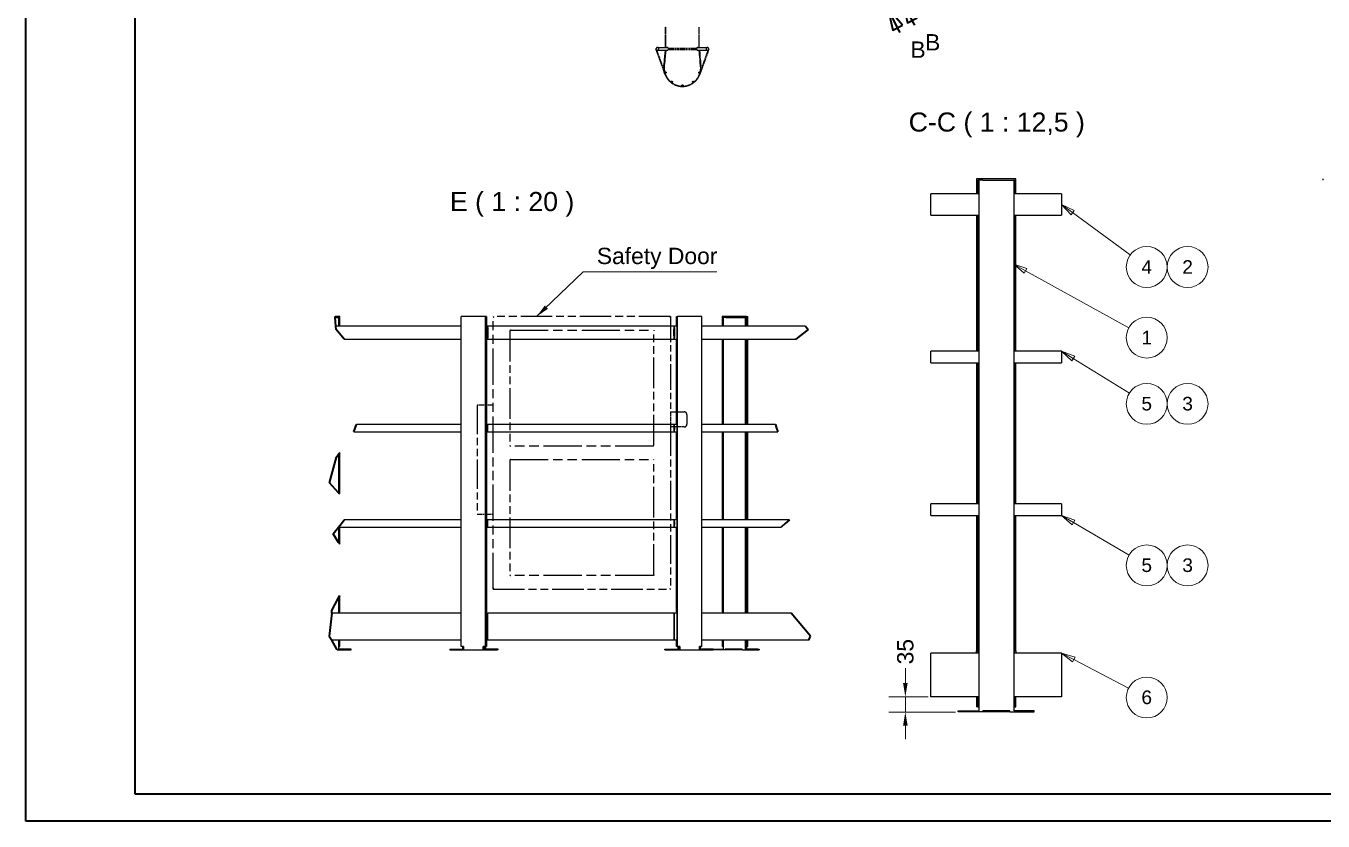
# Model space of a CAD drawing. Header units: millimetres. Extents: x 0 to 59400, y 0 to 42000.
# Drawn here: x 0 to 23800, y 0 to 14589 of the extents above; entities that cross this region are included whole.
import ezdxf

# ---------------------------------------------------------------- set-up
doc = ezdxf.new("R2010")
doc.units = ezdxf.units.MM
doc.header["$LTSCALE"] = 100
doc.linetypes.add('CHAIN', pattern=[0.3543, 0.2362, -0.0295, 0.0591, -0.0295])
doc.linetypes.add('DOUBLE_DASH_CHAIN', pattern=[1.2403, 0.6614, -0.0827, 0.1654, -0.0827, 0.1654, -0.0827])
doc.layers.get('0').update_dxf_attribs({"lineweight": 18})
for name, color, linetype, lineweight in [('Border', 7, 'Continuous', 35), ('Break Line', 7, 'Continuous', 35), ('Dimension', 7, 'Continuous', 18), ('Reference', 7, 'DOUBLE_DASH_CHAIN', 25), ('Section Line', 7, 'CHAIN', 35), ('Symbol', 7, 'Continuous', 18), ('Visible', 7, 'Continuous', 25)]:
    doc.layers.add(name, color=color, linetype=linetype, lineweight=lineweight)
doc.styles.add('Label Text', font='arial.ttf')
doc.styles.add('Note Text', font='arial.ttf')
doc.styles.add('Title', font='arial.ttf')
doc.dimstyles.new('Default - Method 2a$7', dxfattribs={"dimscale": 100, "dimtxt": 3, "dimasz": 2.5, "dimexe": 3, "dimexo": 0.5, "dimgap": 0.7, "dimtad": 0, "dimtoh": 1, "dimdec": 1, "dimrnd": 1e-08, "dimtxsty": 'Title', "dimcen": 0.09, "dimdle": 10, "dimclrd": 256, "dimclre": 256, "dimclrt": 7, "dimazin": 2, "dimtfac": 0.833333, "dimtdec": 1, "dimtmove": 0, "dimatfit": 3, "dimfxl": 1, "dimtolj": 1, "dimlwd": -1, "dimlwe": -1, "dimarcsym": 0})
doc.dimstyles.new('Default - Method 2b', dxfattribs={"dimscale": 100, "dimtxt": 3, "dimasz": 2.5, "dimexe": 3, "dimexo": 0.5, "dimgap": 0.7, "dimtad": 0, "dimtoh": 1, "dimdec": 1, "dimrnd": 1e-08, "dimtxsty": 'Title', "dimcen": 0.09, "dimdle": 10, "dimclrd": 256, "dimclre": 256, "dimclrt": 7, "dimadec": 0, "dimazin": 2, "dimtfac": 0.833333, "dimtdec": 1, "dimtmove": 0, "dimatfit": 3, "dimfxl": 1, "dimtolj": 1, "dimlwd": -1, "dimlwe": -1, "dimarcsym": 0})

# ---------------------------------------------------------------- blocks, each defined once
blk = doc.blocks.new('Borders Bigadan Border')
at = {"layer": 'Border'}
for p, q in [((0, 0), (0, 420)), ((20, 415), (20, 5)), ((20, 5), (589, 5)), ((594, 0), (0, 0))]:
    blk.add_line(p, q, dxfattribs=at)
blk = doc.blocks.new('2dTransSection0')
at = {"layer": 'Section Line', "linetype": 'CHAIN', "ltscale": 3.333522}
blk.add_line((158.15, 149.13), (160.82, 150.48), dxfattribs=at)
at = {"layer": 'Section Line', "linetype": 'Continuous', "lineweight": 70}
blk.add_line((158.15, 149.13), (160.82, 150.48), dxfattribs=at)
at = {"layer": 'Section Line', "linetype": 'Continuous'}
for p, q in [((162.63, 146.91), (160.82, 150.48)), ((163.52, 147.36), (160.82, 150.48)), ((160.82, 150.48), (161.73, 146.46)), ((159.95, 145.56), (158.15, 149.13)), ((160.84, 146.01), (158.15, 149.13)), ((158.15, 149.13), (159.06, 145.11)), ((159.06, 145.11), (160.84, 146.01)), ((160.4, 144.67), (159.95, 145.56)), ((161.73, 146.46), (163.52, 147.36)), ((163.08, 146.02), (162.63, 146.91))]:
    blk.add_line(p, q, dxfattribs=at)
at = {"layer": 'Section Line', "linetype": 'Continuous', "flags": 128}
for points in [[(163.52, 147.36), (160.82, 150.48), (161.73, 146.46), (163.52, 147.36)], [(160.84, 146.01), (158.15, 149.13), (159.06, 145.11), (160.84, 146.01)]]:
    blk.add_lwpolyline(points, dxfattribs=at)
at = {"layer": 'Section Line'}
for points in [[(163.52, 147.36), (160.82, 150.48), (161.73, 146.46), (163.52, 147.36)], [(160.84, 146.01), (158.15, 149.13), (159.06, 145.11), (160.84, 146.01)]]:
    blk.add_solid(points, dxfattribs=at)
at = {"layer": 'Section Line', "char_height": 3, "attachment_point": 7, "style": 'Title'}
for insert in [(162.3, 140.04), (164.98, 141.39)]:
    blk.add_mtext('B', dxfattribs=dict(at, insert=insert))
blk = doc.blocks.new('Balloon1')
at = {"layer": 'Symbol'}
for p, q in [((192.05, 111.65), (190.04, 113.13)), ((192.35, 112.05), (190.04, 113.13)), ((190.04, 113.13), (191.76, 111.25)), ((191.76, 111.25), (192.35, 112.05)), ((192.05, 111.65), (202.64, 103.88))]:
    blk.add_line(p, q, dxfattribs=at)
at = {"layer": 'Symbol', "flags": 128}
blk.add_lwpolyline([(192.35, 112.05), (190.04, 113.13), (191.76, 111.25), (192.35, 112.05)], dxfattribs=at)
at = {"layer": 'Symbol'}
for centre in [(205.65, 101.66), (213.15, 101.66)]:
    blk.add_circle(centre, 3.75, dxfattribs=at)
blk.add_solid([(192.35, 112.05), (190.04, 113.13), (191.76, 111.25), (192.35, 112.05)], dxfattribs=at)
at = {"layer": 'Symbol', "char_height": 2.5, "attachment_point": 5, "style": 'Note Text'}
for s, insert in [('4', (205.65, 101.66)), ('2', (213.15, 101.66))]:
    blk.add_mtext(s, dxfattribs=dict(at, insert=insert))
blk = doc.blocks.new('Balloon2')
at = {"layer": 'Symbol'}
for p, q in [((192.17, 84.89), (190.04, 86.21)), ((192.43, 85.32), (190.04, 86.21)), ((190.04, 86.21), (191.9, 84.47)), ((191.9, 84.47), (192.43, 85.32)), ((192.17, 84.89), (202.47, 78.52))]:
    blk.add_line(p, q, dxfattribs=at)
at = {"layer": 'Symbol', "flags": 128}
blk.add_lwpolyline([(192.43, 85.32), (190.04, 86.21), (191.9, 84.47), (192.43, 85.32)], dxfattribs=at)
at = {"layer": 'Symbol'}
for centre in [(205.65, 76.55), (213.15, 76.55)]:
    blk.add_circle(centre, 3.75, dxfattribs=at)
blk.add_solid([(192.43, 85.32), (190.04, 86.21), (191.9, 84.47), (192.43, 85.32)], dxfattribs=at)
at = {"layer": 'Symbol', "char_height": 2.5, "attachment_point": 5, "style": 'Note Text'}
for s, insert in [('5', (205.65, 76.57)), ('3', (213.15, 76.57))]:
    blk.add_mtext(s, dxfattribs=dict(at, insert=insert))
blk = doc.blocks.new('Balloon3')
at = {"layer": 'Symbol'}
for p, q in [((192.2, 54.79), (190.04, 56.06)), ((192.45, 55.22), (190.04, 56.06)), ((190.04, 56.06), (191.94, 54.36)), ((191.94, 54.36), (192.45, 55.22)), ((192.2, 54.79), (202.42, 48.8))]:
    blk.add_line(p, q, dxfattribs=at)
at = {"layer": 'Symbol', "flags": 128}
blk.add_lwpolyline([(192.45, 55.22), (190.04, 56.06), (191.94, 54.36), (192.45, 55.22)], dxfattribs=at)
at = {"layer": 'Symbol'}
for centre in [(205.65, 46.91), (213.15, 46.91)]:
    blk.add_circle(centre, 3.75, dxfattribs=at)
blk.add_solid([(192.45, 55.22), (190.04, 56.06), (191.94, 54.36), (192.45, 55.22)], dxfattribs=at)
at = {"layer": 'Symbol', "char_height": 2.5, "attachment_point": 5, "style": 'Note Text'}
for s, insert in [('5', (205.65, 46.93)), ('3', (213.15, 46.93))]:
    blk.add_mtext(s, dxfattribs=dict(at, insert=insert))
blk = doc.blocks.new('Balloon4')
at = {"layer": 'Symbol'}
for p, q in [((192.26, 29.66), (190.04, 30.81)), ((192.49, 30.1), (190.04, 30.81)), ((190.04, 30.81), (192.02, 29.21)), ((192.02, 29.21), (192.49, 30.1)), ((192.26, 29.66), (202.33, 24.4))]:
    blk.add_line(p, q, dxfattribs=at)
at = {"layer": 'Symbol', "flags": 128}
blk.add_lwpolyline([(192.49, 30.1), (190.04, 30.81), (192.02, 29.21), (192.49, 30.1)], dxfattribs=at)
at = {"layer": 'Symbol'}
blk.add_circle((205.65, 22.67), 3.75, dxfattribs=at)
blk.add_solid([(192.49, 30.1), (190.04, 30.81), (192.02, 29.21), (192.49, 30.1)], dxfattribs=at)
at = {"layer": 'Symbol', "insert": (205.65, 22.69), "char_height": 2.5, "attachment_point": 5, "style": 'Note Text'}
blk.add_mtext('6', dxfattribs=at)
blk = doc.blocks.new('Balloon5')
at = {"layer": 'Symbol'}
for p, q in [((183.43, 100.95), (181.24, 102.16)), ((183.67, 101.39), (181.24, 102.16)), ((181.24, 102.16), (183.19, 100.52)), ((183.19, 100.52), (183.67, 101.39)), ((183.43, 100.95), (202.37, 90.51))]:
    blk.add_line(p, q, dxfattribs=at)
at = {"layer": 'Symbol', "flags": 128}
blk.add_lwpolyline([(183.67, 101.39), (181.24, 102.16), (183.19, 100.52), (183.67, 101.39)], dxfattribs=at)
at = {"layer": 'Symbol'}
blk.add_circle((205.65, 88.7), 3.75, dxfattribs=at)
blk.add_solid([(183.67, 101.39), (181.24, 102.16), (183.19, 100.52), (183.67, 101.39)], dxfattribs=at)
at = {"layer": 'Symbol', "insert": (205.65, 88.7), "char_height": 2.5, "attachment_point": 5, "style": 'Note Text'}
blk.add_mtext('1', dxfattribs=at)
blk = doc.blocks.new('*D30')
at = {"layer": 'Defpoints', "color": 0, "transparency": 16777216}
for p in [(16604, 2281), (16136, 2001), (17108, 2001)]:
    blk.add_point(p, dxfattribs=at)
at = {"layer": 'Dimension', "transparency": 16777216}
for p, q in [((16136, 2531), (16136, 2805)), ((16554, 2281), (15836, 2281)), ((16136, 2001), (16136, 2281)), ((17058, 2001), (15836, 2001)), ((16136, 1751), (16136, 1501))]:
    blk.add_line(p, q, dxfattribs=at)
for points in [[(16094, 2531), (16178, 2531), (16136, 2281)], [(16094, 1751), (16178, 1751), (16136, 2001)]]:
    blk.add_solid(points, dxfattribs=at)
at = {"layer": 'Dimension', "color": 7, "transparency": 16777216, "insert": (16289, 2875), "char_height": 300, "attachment_point": 7, "rotation": 90, "style": 'Title'}
blk.add_mtext('\\A1;35', dxfattribs=at)

msp = doc.modelspace()

# ---------------------------------------------------------------- linework, layer by layer
at = {"layer": 'Break Line'}
for p, q in [((5672.22, 9241.41), (5671.07, 9256.41)), ((5684.35, 9082.16), (5672.22, 9241.41)), ((5689.21, 9018.27), (5684.35, 9082.16)), ((14306.38, 9082.16), (14349.82, 9018.27)), ((5836.8, 8840.66), (5689.21, 9018.27)), ((14349.82, 9018.27), (14128.06, 8840.66)), ((6015.57, 7144.16), (6041.51, 7211.41)), ((6041.51, 7211.41), (6067.45, 7278.66)), ((13753.96, 7278.66), (13774.19, 7211.41)), ((13774.19, 7211.41), (13794.42, 7144.16)), ((5568.29, 6205.3), (5696.74, 6674.13)), ((5696.74, 6674.13), (5734.87, 6730.28)), ((5734.87, 6730.28), (5741.91, 6740.64)), ((5741.91, 6740.64), (5756.81, 6762.58)), ((5734.87, 6025.4), (5568.29, 6205.3)), ((5741.91, 6017.8), (5734.87, 6025.4)), ((5756.81, 6001.71), (5741.91, 6017.8)), ((5789.25, 5461.41), (5841.36, 5528.66)), ((14010.63, 5528.66), (13932.88, 5461.41)), ((5639.09, 5267.65), (5734.87, 5391.25)), ((5734.87, 5113.74), (5639.09, 5267.65)), ((5737.13, 5394.16), (5789.25, 5461.41)), ((13932.88, 5461.41), (13855.13, 5394.16)), ((5741.91, 5102.44), (5734.87, 5113.74)), ((5756.81, 5078.5), (5741.91, 5102.44)), ((5614.77, 3861.17), (5734.87, 4093.85)), ((5734.87, 4093.85), (5741.91, 4107.47)), ((5741.91, 4107.47), (5756.81, 4136.34)), ((5610.18, 3816.41), (5566.61, 3392.34)), ((5610.18, 3816.41), (5614.77, 3861.17)), ((14394.39, 3392.34), (14038.95, 3816.41)), ((5566.61, 3392.34), (5610.66, 3316.41)), ((14364.54, 3316.41), (14394.39, 3392.34)), ((5703.46, 3156.46), (5610.66, 3316.41)), ((5711.63, 3142.37), (5703.46, 3156.46)), ((5712.19, 3141.41), (5711.63, 3142.37))]:
    msp.add_line(p, q, dxfattribs=at)
at = {"layer": 'Reference', "ltscale": 1.193414}
for p, q in [((11737.8, 14193.01), (11737.8, 14569.01)), ((11741.8, 14193.01), (11741.8, 14569.01)), ((12349.8, 14193.01), (12349.8, 14569.01)), ((12353.8, 14193.01), (12353.8, 14569.01))]:
    msp.add_line(p, q, dxfattribs=at)
at = {"layer": 'Reference', "ltscale": 0.012597}
for p, q in [((11737.8, 14569.01), (11741.8, 14569.01)), ((12349.8, 14569.01), (12353.8, 14569.01))]:
    msp.add_line(p, q, dxfattribs=at)
at = {"layer": 'Reference', "ltscale": 0.016761}
for p, q in [((11559.06, 14169.01), (11564.37, 14169.01)), ((12527.23, 14169.01), (12532.55, 14169.01))]:
    msp.add_line(p, q, dxfattribs=at)
at = {"layer": 'Reference', "ltscale": 1.567272}
for p, q in [((11725.77, 13704.22), (11559.06, 14169.01)), ((12532.55, 14169.01), (12365.84, 13704.22))]:
    msp.add_line(p, q, dxfattribs=at)
at = {"layer": 'Reference', "ltscale": 1.51014}
for p, q in [((11569.85, 14153.75), (11730.47, 13705.91)), ((12361.14, 13705.91), (12521.76, 14153.75))]:
    msp.add_line(p, q, dxfattribs=at)
at = {"layer": 'Reference', "ltscale": 0.138402}
for p, q in [((11592.17, 14193.01), (11588.37, 14193.01)), ((11588.37, 14145.01), (11592.17, 14145.01)), ((11765.8, 14193.01), (11762.01, 14193.01)), ((11762.01, 14145.01), (11765.8, 14145.01)), ((12329.6, 14193.01), (12325.8, 14193.01)), ((12325.8, 14145.01), (12329.6, 14145.01)), ((12503.23, 14193.01), (12499.44, 14193.01)), ((12499.44, 14145.01), (12503.23, 14145.01))]:
    msp.add_line(p, q, dxfattribs=at)
at = {"layer": 'Reference', "ltscale": 3.104414}
for p, q in [((11592.17, 14193.01), (11762.01, 14193.01)), ((11592.17, 14145.01), (11762.01, 14145.01)), ((12329.6, 14193.01), (12499.44, 14193.01)), ((12329.6, 14145.01), (12499.44, 14145.01))]:
    msp.add_line(p, q, dxfattribs=at)
at = {"layer": 'Reference', "ltscale": 0.939018}
for p, q in [((11707.23, 13850.42), (11734.56, 14145.01)), ((12357.05, 14145.01), (12384.38, 13850.42))]:
    msp.add_line(p, q, dxfattribs=at)
at = {"layer": 'Reference', "ltscale": 0.94049}
for p, q in [((11739.58, 14145.01), (11712.21, 13849.96)), ((12379.4, 13849.96), (12352.03, 14145.01))]:
    msp.add_line(p, q, dxfattribs=at)
at = {"layer": 'Reference', "ltscale": 1.647407}
for p, q in [((11786.29, 14181.51), (12305.32, 14181.51)), ((11786.29, 14156.51), (12305.32, 14156.51))]:
    msp.add_line(p, q, dxfattribs=at)
at = {"layer": 'Reference', "ltscale": 8.734446}
for p, q in [((11822.22, 9256.41), (8573.27, 9256.41)), ((8573.27, 4256.41), (11822.22, 4256.41))]:
    msp.add_line(p, q, dxfattribs=at)
at = {"layer": 'Reference', "ltscale": 10.078194}
msp.add_line((8573.27, 4256.42), (8573.27, 9256.41), dxfattribs=at)
at = {"layer": 'Reference', "ltscale": 0.729975}
for p, q in [((11822.22, 9256.41), (11828.08, 9256.41)), ((11822.22, 4256.41), (11828.08, 4256.41))]:
    msp.add_line(p, q, dxfattribs=at)
at = {"layer": 'Reference', "ltscale": 7.054732}
msp.add_line((11828.08, 9256.41), (11828.08, 7506.41), dxfattribs=at)
at = {"layer": 'Reference', "ltscale": 8.48585}
for p, q in [((8879.04, 8996.41), (8879.04, 6891.41)), ((11522.31, 6891.41), (11522.31, 8996.41)), ((8879.04, 6621.41), (8879.04, 4516.41)), ((11522.31, 4516.41), (11522.31, 6621.41))]:
    msp.add_line(p, q, dxfattribs=at)
at = {"layer": 'Reference', "ltscale": 10.602274}
for p, q in [((8883.17, 9006.41), (11512.32, 9006.41)), ((11512.32, 6881.41), (8883.17, 6881.41)), ((8883.17, 6631.41), (11512.32, 6631.41)), ((11512.32, 4506.41), (8883.17, 4506.41))]:
    msp.add_line(p, q, dxfattribs=at)
at = {"layer": 'Reference', "ltscale": 1.367803}
for p, q in [((8573.27, 7631.41), (8281.82, 7631.41)), ((8281.82, 5631.41), (8573.27, 5631.41))]:
    msp.add_line(p, q, dxfattribs=at)
at = {"layer": 'Reference', "ltscale": 8.062566}
msp.add_line((8281.82, 7631.41), (8281.82, 5631.41), dxfattribs=at)
at = {"layer": 'Reference', "ltscale": 0.031642}
for p, q in [((11828.08, 7506.41), (11828.33, 7506.41)), ((11828.33, 7231.41), (11828.08, 7231.41))]:
    msp.add_line(p, q, dxfattribs=at)
at = {"layer": 'Reference', "ltscale": 0.872816}
msp.add_line((11828.33, 7506.41), (11828.33, 7231.41), dxfattribs=at)
at = {"layer": 'Reference', "ltscale": 0.79346}
for p, q in [((11828.33, 7506.41), (12078.25, 7506.41)), ((12078.25, 7231.41), (11828.33, 7231.41))]:
    msp.add_line(p, q, dxfattribs=at)
at = {"layer": 'Reference', "ltscale": 0.079256}
for p, q in [((12078.89, 7506.41), (12078.25, 7506.41)), ((12078.25, 7231.41), (12078.89, 7231.41))]:
    msp.add_line(p, q, dxfattribs=at)
at = {"layer": 'Reference', "ltscale": 0.555392}
for p, q in [((12128.23, 7456.41), (12128.23, 7281.41)), ((12128.87, 7456.41), (12128.87, 7281.41))]:
    msp.add_line(p, q, dxfattribs=at)
at = {"layer": 'Reference', "ltscale": 7.995369}
msp.add_line((11828.08, 7231.41), (11828.08, 4256.42), dxfattribs=at)
at = {"layer": 'Reference', "ltscale": 0.249204}
for centre in [(11734.29, 13735.54), (11849.48, 13563.15), (12242.13, 13563.15), (12357.32, 13735.54), (12045.8, 13496.51)]:
    msp.add_circle(centre, 12.5, dxfattribs=at)
at = {"layer": 'Reference', "ltscale": 0.426093}
for centre, start, end in [((11588.37, 14169.01), 219.46263, 180), ((12503.23, 14169.01), 0, 320.53737)]:
    msp.add_arc(centre, 24, start, end, dxfattribs=at)
at = {"layer": 'Reference', "ltscale": 0.239232}
for centre, start, end in [((11765.8, 14169.01), 270, 90), ((12325.8, 14169.01), 90, 270)]:
    msp.add_arc(centre, 24, start, end, dxfattribs=at)
at = {"layer": 'Reference', "ltscale": 0.285558}
for start, end in [(174.7, 189.863968), (350.136032, 5.3)]:
    msp.add_arc((12045.8, 13819.01), 340.03, start, end, dxfattribs=at)
at = {"layer": 'Reference', "ltscale": 0.45027}
for start, end in [(174.7, 198.964378), (341.035622, 5.3)]:
    msp.add_arc((12045.8, 13819.01), 335.03, start, end, dxfattribs=at)
at = {"layer": 'Reference', "ltscale": 2.676021}
msp.add_arc((12045.8, 13819.01), 340.03, 198.970038, 341.029962, dxfattribs=at)
at = {"layer": 'Reference', "ltscale": 2.647105}
msp.add_arc((12045.8, 13819.01), 340, 199.731315, 340.268685, dxfattribs=at)
at = {"layer": 'Reference', "ltscale": 0.608064}
for start, end in [(199.731315, 232.5), (307.5, 340.268685)]:
    msp.add_arc((12045.8, 13819.01), 335, start, end, dxfattribs=at)
at = {"layer": 'Reference', "ltscale": 0.695874}
for start, end in [(232.5, 270), (270, 307.5)]:
    msp.add_arc((12045.8, 13819.01), 335, start, end, dxfattribs=at)
at = {"layer": 'Reference', "ltscale": 0.060531}
for centre, major_axis, start_param, end_param in [((8583.27, 9246.41), (-10, 10), 6.27044518, 7.84124151), ((11812.22, 9246.41), (-10, -10), 3.15433278, 4.72512911), ((8583.27, 4266.41), (10, 10), 1.58353645, 3.15433278), ((11812.22, 4266.41), (-10, 10), 1.5580562, 3.12885253)]:
    msp.add_ellipse(centre, major_axis=major_axis, ratio=0.01274082, start_param=start_param, end_param=end_param, dxfattribs=at)
at = {"layer": 'Reference', "ltscale": 0.000708891}
for centre, major_axis in [((11818.08, 9246.41), (10, 10)), ((11818.08, 4266.41), (10, -10))]:
    msp.add_ellipse(centre, major_axis=major_axis, ratio=0.01274082, start_param=6.27044518, end_param=6.29592543, dxfattribs=at)
at = {"layer": 'Reference', "ltscale": 0.249204}
for centre, major_axis, start_param, end_param in [((12078.25, 7456.41), (0, 50), 4.71238898, 6.28318531), ((12078.89, 7456.41), (0, 50), 4.71238898, 6.28318531), ((12078.25, 7281.41), (0, -50), 0, 1.57079633), ((12078.89, 7281.41), (0, -50), 0, 1.57079633)]:
    msp.add_ellipse(centre, major_axis=major_axis, ratio=0.9996754, start_param=start_param, end_param=end_param, dxfattribs=at)
at = {"layer": 'Reference', "ltscale": 0.049776}
for points, knots in [([(8889.03, 9006.41), (8887.98, 9006.41), (8886.94, 9006.25), (8884.95, 9005.6), (8884, 9005.12), (8882.31, 9003.89), (8881.56, 9003.14), (8880.33, 9001.45), (8879.85, 9000.5), (8879.2, 8998.51), (8879.04, 8997.46), (8879.04, 8996.41)], [6.28318531, 6.28318531, 6.28318531, 6.28318531, 6.59734457, 6.59734457, 6.91150384, 6.91150384, 7.2256631, 7.2256631, 7.53982237, 7.53982237, 7.85398163, 7.85398163, 7.85398163, 7.85398163]), ([(11512.32, 9006.41), (11513.36, 9006.41), (11514.41, 9006.25), (11516.4, 9005.6), (11517.34, 9005.12), (11519.04, 9003.89), (11519.78, 9003.14), (11521.02, 9001.45), (11521.5, 9000.5), (11522.14, 8998.51), (11522.31, 8997.46), (11522.31, 8996.41)], [0, 0, 0, 0, 0.31415927, 0.31415927, 0.62831853, 0.62831853, 0.9424778, 0.9424778, 1.25663706, 1.25663706, 1.57079633, 1.57079633, 1.57079633, 1.57079633]), ([(8879.04, 6891.41), (8879.04, 6890.37), (8879.2, 6889.32), (8879.85, 6887.33), (8880.33, 6886.38), (8881.56, 6884.69), (8882.31, 6883.94), (8884, 6882.71), (8884.95, 6882.23), (8886.94, 6881.58), (8887.98, 6881.41), (8889.03, 6881.41)], [1.57079633, 1.57079633, 1.57079633, 1.57079633, 1.88495559, 1.88495559, 2.19911486, 2.19911486, 2.51327412, 2.51327412, 2.82743339, 2.82743339, 3.14159265, 3.14159265, 3.14159265, 3.14159265]), ([(11512.32, 6881.41), (11513.36, 6881.41), (11514.41, 6881.58), (11516.4, 6882.23), (11517.34, 6882.71), (11519.04, 6883.94), (11519.78, 6884.69), (11521.02, 6886.38), (11521.5, 6887.33), (11522.14, 6889.32), (11522.31, 6890.37), (11522.31, 6891.41)], [3.14159265, 3.14159265, 3.14159265, 3.14159265, 3.45575192, 3.45575192, 3.76991118, 3.76991118, 4.08407045, 4.08407045, 4.39822972, 4.39822972, 4.71238898, 4.71238898, 4.71238898, 4.71238898]), ([(8889.03, 6631.41), (8887.98, 6631.41), (8886.94, 6631.25), (8884.95, 6630.6), (8884, 6630.12), (8882.31, 6628.89), (8881.56, 6628.14), (8880.33, 6626.45), (8879.85, 6625.5), (8879.2, 6623.51), (8879.04, 6622.46), (8879.04, 6621.41)], [0, 0, 0, 0, 0.31415927, 0.31415927, 0.62831853, 0.62831853, 0.9424778, 0.9424778, 1.25663706, 1.25663706, 1.57079633, 1.57079633, 1.57079633, 1.57079633]), ([(11512.32, 6631.41), (11513.36, 6631.41), (11514.41, 6631.25), (11516.4, 6630.6), (11517.34, 6630.12), (11519.04, 6628.89), (11519.78, 6628.14), (11521.02, 6626.45), (11521.5, 6625.5), (11522.14, 6623.51), (11522.31, 6622.46), (11522.31, 6621.41)], [0, 0, 0, 0, 0.31415927, 0.31415927, 0.62831853, 0.62831853, 0.9424778, 0.9424778, 1.25663706, 1.25663706, 1.57079633, 1.57079633, 1.57079633, 1.57079633]), ([(8879.04, 4516.41), (8879.04, 4515.37), (8879.2, 4514.32), (8879.85, 4512.33), (8880.33, 4511.38), (8881.56, 4509.69), (8882.31, 4508.94), (8884, 4507.71), (8884.95, 4507.23), (8886.94, 4506.58), (8887.98, 4506.41), (8889.03, 4506.41)], [1.57079633, 1.57079633, 1.57079633, 1.57079633, 1.88495559, 1.88495559, 2.19911486, 2.19911486, 2.51327412, 2.51327412, 2.82743339, 2.82743339, 3.14159265, 3.14159265, 3.14159265, 3.14159265]), ([(11522.31, 4516.41), (11522.31, 4515.37), (11522.14, 4514.32), (11521.5, 4512.33), (11521.02, 4511.38), (11519.78, 4509.69), (11519.04, 4508.94), (11517.34, 4507.71), (11516.4, 4507.23), (11514.41, 4506.58), (11513.36, 4506.41), (11512.32, 4506.41)], [1.57079633, 1.57079633, 1.57079633, 1.57079633, 1.88495559, 1.88495559, 2.19911486, 2.19911486, 2.51327412, 2.51327412, 2.82743339, 2.82743339, 3.14159265, 3.14159265, 3.14159265, 3.14159265])]:
    msp.add_open_spline(points, degree=3, knots=knots, dxfattribs=at)
at = {"layer": 'Visible'}
for p, q in [((18163.93, 11785.11), (17443.93, 11785.11)), ((17443.93, 11785.11), (17443.93, 11521.11)), ((17467.93, 11761.11), (17467.93, 11521.11)), ((17483.93, 11761.11), (17467.93, 11761.11)), ((17483.93, 11761.11), (17483.93, 2025.11)), ((17555.93, 11761.11), (17483.93, 11761.11)), ((17555.93, 11761.11), (18051.93, 11761.11)), ((18051.93, 11761.11), (18123.93, 11761.11)), ((18139.93, 11761.11), (18123.93, 11761.11)), ((18123.93, 11761.11), (18123.93, 2025.11)), ((18139.93, 11521.11), (18139.93, 11761.11)), ((18163.93, 11521.11), (18163.93, 11785.11)), ((23800.45, 11761.11), (23800.45, 11785.11)), ((16603.93, 11119.91), (16603.93, 11506.31)), ((17483.93, 11506.31), (16603.93, 11506.31)), ((17443.93, 11521.11), (17467.93, 11521.11)), ((17443.93, 11506.31), (17443.93, 11521.11)), ((17467.93, 11521.11), (17467.93, 11506.31)), ((19003.93, 11506.31), (18123.93, 11506.31)), ((18139.93, 11521.11), (18163.93, 11521.11)), ((18139.93, 11506.31), (18139.93, 11521.11)), ((18163.93, 11521.11), (18163.93, 11506.31)), ((19003.93, 11506.31), (19003.93, 11119.91)), ((16603.93, 11119.91), (17483.93, 11119.91)), ((17443.93, 11105.11), (17443.93, 11119.91)), ((17443.93, 11105.11), (17443.93, 8633.11)), ((17467.93, 11105.11), (17443.93, 11105.11)), ((17467.93, 11119.91), (17467.93, 11105.11)), ((17467.93, 11105.11), (17467.93, 8633.11)), ((18123.93, 11119.91), (19003.93, 11119.91)), ((18139.93, 11105.11), (18139.93, 11119.91)), ((18163.93, 11105.11), (18139.93, 11105.11)), ((18139.93, 8633.11), (18139.93, 11105.11)), ((18163.93, 11119.91), (18163.93, 11105.11)), ((18163.93, 8633.11), (18163.93, 11105.11)), ((5756.81, 9256.41), (5671.07, 9256.41)), ((5672.22, 9241.41), (5690.18, 9241.41)), ((7985.75, 9082.16), (5684.35, 9082.16)), ((5690.18, 9241.41), (5734.87, 9241.41)), ((5741.91, 9241.41), (5734.87, 9241.41)), ((5734.87, 9241.41), (5734.87, 9082.16)), ((5734.87, 9091.41), (5741.91, 9091.41)), ((5741.91, 9091.41), (5741.91, 9241.41)), ((5741.91, 9091.41), (5756.81, 9091.41)), ((5756.81, 9091.41), (5756.81, 9256.41)), ((8435.21, 9256.41), (7985.75, 9256.41)), ((7985.75, 3201.41), (7985.75, 9256.41)), ((8453.07, 9256.41), (8435.21, 9256.41)), ((8435.21, 3201.41), (8435.21, 9256.41)), ((8469.15, 9082.16), (8441.79, 9082.16)), ((8444.14, 9091.41), (8453.07, 9091.41)), ((8453.07, 9256.41), (8453.07, 9091.41)), ((11894.69, 9082.16), (8469.15, 9082.16)), ((11947.04, 9082.16), (11894.69, 9082.16)), ((11935.75, 9256.41), (11953.61, 9256.41)), ((11935.75, 9091.41), (11935.75, 9256.41)), ((11935.75, 9091.41), (11944.68, 9091.41)), ((12403.07, 9256.41), (11953.61, 9256.41)), ((11953.61, 3201.41), (11953.61, 9256.41)), ((12403.07, 3201.41), (12403.07, 9256.41)), ((14306.38, 9082.16), (12403.07, 9082.16)), ((13221.86, 9256.41), (12772.96, 9256.41)), ((12772.96, 9256.41), (12772.96, 9091.41)), ((12772.96, 9091.41), (12787.92, 9091.41)), ((12787.92, 9241.41), (12787.92, 9091.41)), ((12796.15, 9241.41), (12787.92, 9241.41)), ((12787.92, 9091.41), (12796.15, 9091.41)), ((12796.15, 9241.41), (12796.15, 9082.16)), ((12841.04, 9241.41), (12796.15, 9241.41)), ((12841.04, 9241.41), (13150.29, 9241.41)), ((13150.29, 9241.41), (13195.18, 9241.41)), ((13196.92, 9241.41), (13195.18, 9241.41)), ((13195.18, 9241.41), (13195.18, 9082.16)), ((13206.9, 9241.41), (13196.92, 9241.41)), ((13206.8, 9082.16), (13207.92, 9091.41)), ((13206.9, 9091.41), (13206.9, 9241.41)), ((13206.9, 9091.41), (13221.86, 9091.41)), ((13221.86, 9256.41), (13247.32, 9256.41)), ((13221.86, 9091.41), (13221.86, 9256.41)), ((13221.86, 9091.41), (13234.59, 9091.41)), ((13247.32, 9082.16), (13247.32, 9256.41)), ((5836.8, 8840.66), (7985.75, 8840.66)), ((8441.79, 8840.66), (8469.15, 8840.66)), ((8453.07, 8831.41), (8444.14, 8831.41)), ((8453.07, 8831.41), (8453.07, 7286.41)), ((8469.15, 8840.66), (11894.69, 8840.66)), ((11894.69, 8840.66), (11947.04, 8840.66)), ((11935.75, 7286.41), (11935.75, 8831.41)), ((11944.68, 8831.41), (11935.75, 8831.41)), ((12403.07, 8840.66), (14128.06, 8840.66)), ((12772.96, 8831.41), (12772.96, 7286.41)), ((12787.92, 8831.41), (12772.96, 8831.41)), ((12796.15, 8831.41), (12787.92, 8831.41)), ((12787.92, 8831.41), (12787.92, 7286.41)), ((12796.15, 8840.66), (12796.15, 7278.66)), ((13195.18, 8840.66), (13195.18, 7278.66)), ((13221.86, 8831.41), (13206.9, 8831.41)), ((13206.9, 7286.41), (13206.9, 8831.41)), ((13219.59, 8840.66), (13219.59, 8831.41)), ((13221.86, 7286.41), (13221.86, 8831.41)), ((13234.59, 8831.41), (13221.86, 8831.41)), ((13247.32, 7278.66), (13247.32, 8840.66)), ((16603.93, 8405.51), (16603.93, 8620.71)), ((17483.93, 8620.71), (16603.93, 8620.71)), ((17443.93, 8620.71), (17443.93, 8633.11)), ((17443.93, 8633.11), (17467.93, 8633.11)), ((17467.93, 8633.11), (17467.93, 8620.71)), ((19003.93, 8620.71), (18123.93, 8620.71)), ((18139.93, 8633.11), (18163.93, 8633.11)), ((18139.93, 8620.71), (18139.93, 8633.11)), ((18163.93, 8633.11), (18163.93, 8620.71)), ((19003.93, 8620.71), (19003.93, 8405.51)), ((16603.93, 8405.51), (17483.93, 8405.51)), ((17443.93, 8393.11), (17443.93, 8405.51)), ((17443.93, 8393.11), (17443.93, 5833.11)), ((17467.93, 8393.11), (17443.93, 8393.11)), ((17467.93, 8405.51), (17467.93, 8393.11)), ((17467.93, 8393.11), (17467.93, 5833.11)), ((18123.93, 8405.51), (19003.93, 8405.51)), ((18139.93, 8393.11), (18139.93, 8405.51)), ((18163.93, 8393.11), (18139.93, 8393.11)), ((18139.93, 5833.11), (18139.93, 8393.11)), ((18163.93, 8405.51), (18163.93, 8393.11)), ((18163.93, 5833.11), (18163.93, 8393.11)), ((6015.57, 7144.16), (7985.75, 7144.16)), ((7985.75, 7278.66), (6067.45, 7278.66)), ((8469.15, 7278.66), (8442.52, 7278.66)), ((8442.52, 7144.16), (8469.15, 7144.16)), ((8444.14, 7286.41), (8453.07, 7286.41)), ((11894.69, 7278.66), (8469.15, 7278.66)), ((8469.15, 7144.16), (11894.69, 7144.16)), ((11946.3, 7278.66), (11894.69, 7278.66)), ((11894.69, 7144.16), (11946.3, 7144.16)), ((11935.75, 7286.41), (11944.68, 7286.41)), ((13753.96, 7278.66), (12403.07, 7278.66)), ((12403.07, 7144.16), (13794.42, 7144.16)), ((12772.96, 7286.41), (12787.92, 7286.41)), ((12787.92, 7286.41), (12796.15, 7286.41)), ((12796.15, 7144.16), (12796.15, 5528.66)), ((13195.18, 7144.16), (13195.18, 5528.66)), ((13206.9, 7286.41), (13221.86, 7286.41)), ((13208.01, 7278.66), (13208.95, 7286.41)), ((13219.59, 7144.16), (13219.59, 7136.41)), ((13221.86, 7286.41), (13234.59, 7286.41)), ((13247.32, 5528.66), (13247.32, 7144.16)), ((8453.07, 7136.41), (8444.14, 7136.41)), ((8453.07, 7136.41), (8453.07, 5536.41)), ((11935.75, 5536.41), (11935.75, 7136.41)), ((11944.68, 7136.41), (11935.75, 7136.41)), ((12772.96, 7136.41), (12772.96, 5536.41)), ((12787.92, 7136.41), (12772.96, 7136.41)), ((12796.15, 7136.41), (12787.92, 7136.41)), ((12787.92, 7136.41), (12787.92, 5536.41)), ((13221.86, 7136.41), (13206.9, 7136.41)), ((13206.9, 5536.41), (13206.9, 7136.41)), ((13221.86, 5536.41), (13221.86, 7136.41)), ((13234.59, 7136.41), (13221.86, 7136.41)), ((5734.87, 6730.28), (5734.87, 6025.4)), ((5741.91, 6017.8), (5741.91, 6740.64)), ((5756.81, 6001.71), (5756.81, 6762.58)), ((16603.93, 5605.51), (16603.93, 5820.71)), ((17483.93, 5820.71), (16603.93, 5820.71)), ((17443.93, 5820.71), (17443.93, 5833.11)), ((17443.93, 5833.11), (17467.93, 5833.11)), ((17467.93, 5833.11), (17467.93, 5820.71)), ((19003.93, 5820.71), (18123.93, 5820.71)), ((18139.93, 5833.11), (18163.93, 5833.11)), ((18139.93, 5820.71), (18139.93, 5833.11)), ((18163.93, 5833.11), (18163.93, 5820.71)), ((19003.93, 5820.71), (19003.93, 5605.51)), ((7985.75, 5528.66), (5841.36, 5528.66)), ((8469.15, 5528.66), (8442.52, 5528.66)), ((8444.14, 5536.41), (8453.07, 5536.41)), ((11894.69, 5528.66), (8469.15, 5528.66)), ((11946.3, 5528.66), (11894.69, 5528.66)), ((11935.75, 5536.41), (11944.68, 5536.41)), ((14010.63, 5528.66), (12403.07, 5528.66)), ((12772.96, 5536.41), (12787.92, 5536.41)), ((12787.92, 5536.41), (12796.15, 5536.41)), ((13206.9, 5536.41), (13221.86, 5536.41)), ((13208.01, 5528.66), (13208.95, 5536.41)), ((13221.86, 5536.41), (13234.59, 5536.41)), ((16603.93, 5605.51), (17483.93, 5605.51)), ((17443.93, 5593.11), (17443.93, 5605.51)), ((17443.93, 5593.11), (17443.93, 3121.11)), ((17467.93, 5593.11), (17443.93, 5593.11)), ((17467.93, 5605.51), (17467.93, 5593.11)), ((17467.93, 5593.11), (17467.93, 3121.11)), ((18123.93, 5605.51), (19003.93, 5605.51)), ((18139.93, 5593.11), (18139.93, 5605.51)), ((18163.93, 5593.11), (18139.93, 5593.11)), ((18139.93, 3121.11), (18139.93, 5593.11)), ((18163.93, 5605.51), (18163.93, 5593.11)), ((18163.93, 3121.11), (18163.93, 5593.11)), ((5734.87, 5391.25), (5734.87, 5113.74)), ((5741.91, 5386.41), (5734.87, 5386.41)), ((5737.13, 5394.16), (7985.75, 5394.16)), ((5756.81, 5386.41), (5741.91, 5386.41)), ((5741.91, 5102.44), (5741.91, 5386.41)), ((5756.81, 5078.5), (5756.81, 5386.41)), ((8442.52, 5394.16), (8469.15, 5394.16)), ((8453.07, 5386.41), (8444.14, 5386.41)), ((8453.07, 5386.41), (8453.07, 3841.41)), ((8469.15, 5394.16), (11894.69, 5394.16)), ((11894.69, 5394.16), (11946.3, 5394.16)), ((11944.68, 5386.41), (11935.75, 5386.41)), ((11935.75, 3841.41), (11935.75, 5386.41)), ((12403.07, 5394.16), (13855.13, 5394.16)), ((12772.96, 5386.41), (12772.96, 3841.41)), ((12787.92, 5386.41), (12772.96, 5386.41)), ((12796.15, 5386.41), (12787.92, 5386.41)), ((12787.92, 5386.41), (12787.92, 3841.41)), ((12796.15, 5394.16), (12796.15, 3816.41)), ((13195.18, 5394.16), (13195.18, 3816.41)), ((13221.86, 5386.41), (13206.9, 5386.41)), ((13206.9, 3841.41), (13206.9, 5386.41)), ((13219.59, 5394.16), (13219.59, 5386.41)), ((13234.59, 5386.41), (13221.86, 5386.41)), ((13221.86, 3841.41), (13221.86, 5386.41)), ((13247.32, 3816.41), (13247.32, 5394.16)), ((5734.87, 4093.85), (5734.87, 3816.41)), ((5741.91, 3841.41), (5741.91, 4107.47)), ((5756.81, 3841.41), (5756.81, 4136.34)), ((7985.75, 3816.41), (5610.18, 3816.41)), ((5734.87, 3841.41), (5741.91, 3841.41)), ((5735.35, 3841.41), (5735.35, 3816.41)), ((5741.91, 3841.41), (5756.81, 3841.41)), ((8444.02, 3316.41), (8444.02, 3841.41)), ((8444.02, 3841.41), (8453.07, 3841.41)), ((8469.26, 3816.41), (8444.02, 3816.41)), ((8470.32, 3816.41), (8469.26, 3816.41)), ((8469.26, 3816.41), (8469.26, 3316.41)), ((8470.32, 3316.41), (8470.32, 3816.41)), ((11893.54, 3816.41), (8470.32, 3816.41)), ((11893.54, 3816.41), (11894.59, 3816.41)), ((11893.54, 3316.41), (11893.54, 3816.41)), ((11944.8, 3816.41), (11894.59, 3816.41)), ((11894.59, 3816.41), (11894.59, 3316.41)), ((11935.75, 3841.41), (11944.8, 3841.41)), ((11944.8, 3841.41), (11944.8, 3316.41)), ((14038.95, 3816.41), (12403.07, 3816.41)), ((12772.96, 3841.41), (12787.92, 3841.41)), ((12785.86, 3816.41), (12785.86, 3841.41)), ((12787.92, 3841.41), (12796.15, 3841.41)), ((13205.64, 3816.41), (13205.64, 3841.41)), ((13205.64, 3841.41), (13206.9, 3841.41)), ((13206.9, 3841.41), (13221.86, 3841.41)), ((13219.8, 3816.41), (13219.8, 3841.41)), ((13221.86, 3841.41), (13234.76, 3841.41)), ((13234.76, 3841.41), (13234.76, 3816.41)), ((7985.75, 3316.41), (5610.66, 3316.41)), ((5711.63, 3156.46), (5703.46, 3156.46)), ((5711.63, 3142.37), (5711.63, 3156.46)), ((5712.19, 3141.41), (5968.29, 3141.41)), ((5734.87, 3316.41), (5734.87, 3156.41)), ((5741.91, 3201.41), (5734.87, 3201.41)), ((5968.29, 3156.41), (5734.87, 3156.41)), ((5741.91, 3201.41), (5741.91, 3316.41)), ((5741.91, 3201.41), (5756.81, 3201.41)), ((5756.81, 3201.41), (5756.81, 3316.41)), ((5968.29, 3141.41), (5968.29, 3156.41)), ((7777.96, 3156.41), (7982.72, 3156.41)), ((7777.96, 3156.41), (7777.96, 3141.41)), ((7777.96, 3141.41), (7982.72, 3141.41)), ((7982.72, 3156.41), (8012.68, 3156.41)), ((7982.72, 3141.41), (8027.66, 3141.41)), ((8030.7, 3201.41), (7985.75, 3201.41)), ((8012.68, 3201.41), (8012.68, 3186.41)), ((8012.68, 3186.41), (8012.68, 3156.41)), ((8027.66, 3186.41), (8027.66, 3201.41)), ((8027.66, 3186.41), (8027.66, 3141.41)), ((8030.7, 3141.41), (8027.66, 3141.41)), ((8030.7, 3201.41), (8030.7, 3141.41)), ((8030.7, 3141.41), (8390.27, 3141.41)), ((8435.21, 3201.41), (8390.27, 3201.41)), ((8390.27, 3141.41), (8390.27, 3201.41)), ((8390.27, 3141.41), (8391, 3141.41)), ((8391, 3141.41), (8391, 3201.41)), ((8397.22, 3141.41), (8391, 3141.41)), ((8397.22, 3186.41), (8397.22, 3201.41)), ((8397.22, 3186.41), (8397.22, 3141.41)), ((8397.22, 3141.41), (8442.16, 3141.41)), ((8412.2, 3186.41), (8412.2, 3201.41)), ((8412.2, 3186.41), (8412.2, 3156.41)), ((8412.2, 3156.41), (8442.16, 3156.41)), ((8429.32, 3201.41), (8429.32, 3156.41)), ((8437.42, 3201.41), (8435.21, 3201.41)), ((8453.07, 3201.41), (8437.42, 3201.41)), ((8646.92, 3156.41), (8442.16, 3156.41)), ((8442.16, 3141.41), (8646.92, 3141.41)), ((8444.29, 3316.41), (8444.02, 3316.41)), ((8469.26, 3316.41), (8444.29, 3316.41)), ((8453.07, 3316.41), (8453.07, 3201.41)), ((8469.26, 3316.41), (8470.32, 3316.41)), ((11893.54, 3316.41), (8470.32, 3316.41)), ((8664.04, 3156.41), (8646.92, 3156.41)), ((8646.92, 3156.41), (8646.92, 3141.41)), ((8664.04, 3141.41), (8646.92, 3141.41)), ((8664.04, 3141.41), (8664.04, 3156.41)), ((11724.78, 3156.41), (11741.9, 3156.41)), ((11724.78, 3141.41), (11724.78, 3156.41)), ((11724.78, 3141.41), (11741.9, 3141.41)), ((11741.9, 3156.41), (11946.66, 3156.41)), ((11741.9, 3156.41), (11741.9, 3141.41)), ((11741.9, 3141.41), (11946.66, 3141.41)), ((11894.59, 3316.41), (11893.54, 3316.41)), ((11944.53, 3316.41), (11894.59, 3316.41)), ((11935.75, 3201.41), (11935.75, 3316.41)), ((11951.41, 3201.41), (11935.75, 3201.41)), ((11944.8, 3316.41), (11944.53, 3316.41)), ((11946.66, 3156.41), (11976.62, 3156.41)), ((11946.66, 3141.41), (11991.6, 3141.41)), ((11951.41, 3201.41), (11953.61, 3201.41)), ((11998.55, 3201.41), (11953.61, 3201.41)), ((11959.5, 3201.41), (11959.5, 3156.41)), ((11976.62, 3201.41), (11976.62, 3186.41)), ((11976.62, 3186.41), (11976.62, 3156.41)), ((11991.6, 3186.41), (11991.6, 3201.41)), ((11991.6, 3186.41), (11991.6, 3141.41)), ((11997.82, 3141.41), (11991.6, 3141.41)), ((11997.82, 3201.41), (11997.82, 3141.41)), ((11998.55, 3141.41), (11997.82, 3141.41)), ((11998.55, 3201.41), (11998.55, 3141.41)), ((11998.55, 3141.41), (12358.12, 3141.41)), ((12403.07, 3201.41), (12358.12, 3201.41)), ((12358.12, 3141.41), (12358.12, 3201.41)), ((12358.12, 3141.41), (12361.16, 3141.41)), ((12361.16, 3186.41), (12361.16, 3201.41)), ((12361.16, 3186.41), (12361.16, 3141.41)), ((12361.16, 3141.41), (12406.11, 3141.41)), ((12376.14, 3186.41), (12376.14, 3201.41)), ((12376.14, 3186.41), (12376.14, 3156.41)), ((12376.14, 3156.41), (12406.11, 3156.41)), ((14364.54, 3316.41), (12403.07, 3316.41)), ((12610.86, 3156.41), (12406.11, 3156.41)), ((12406.11, 3141.41), (12610.86, 3141.41)), ((12610.86, 3156.41), (12796.15, 3156.41)), ((12610.86, 3156.41), (12610.86, 3141.41)), ((12841.04, 3141.41), (12610.86, 3141.41)), ((12772.96, 3316.41), (12772.96, 3201.41)), ((12787.92, 3201.41), (12772.96, 3201.41)), ((12787.92, 3316.41), (12787.92, 3201.41)), ((12796.15, 3201.41), (12787.92, 3201.41)), ((12796.15, 3316.41), (12796.15, 3156.41)), ((13137.39, 3156.46), (12828.14, 3156.46)), ((12828.14, 3141.46), (12828.14, 3156.46)), ((13137.39, 3141.46), (12828.14, 3141.46)), ((12841.04, 3141.46), (12841.04, 3141.41)), ((12842.09, 3141.41), (12841.04, 3141.41)), ((12842.09, 3141.46), (12842.09, 3141.41)), ((12842.26, 3141.41), (12842.26, 3141.46)), ((13150.29, 3141.41), (12842.26, 3141.41)), ((13137.39, 3156.46), (13149.24, 3156.46)), ((13137.39, 3141.46), (13137.39, 3156.46)), ((13149.24, 3141.46), (13137.39, 3141.46)), ((13149.24, 3156.46), (13150.29, 3156.46)), ((13149.24, 3141.46), (13150.29, 3141.46)), ((13150.29, 3141.46), (13150.29, 3156.46)), ((13150.29, 3141.46), (13150.29, 3141.41)), ((13150.29, 3141.41), (13429.61, 3141.41)), ((13195.18, 3316.41), (13195.18, 3156.41)), ((13429.61, 3156.41), (13195.18, 3156.41)), ((13206.9, 3201.41), (13206.9, 3316.41)), ((13206.9, 3201.41), (13221.86, 3201.41)), ((13219.59, 3201.41), (13219.59, 3186.41)), ((13219.59, 3186.41), (13219.59, 3156.41)), ((13221.86, 3201.41), (13221.86, 3316.41)), ((13244.18, 3201.41), (13221.86, 3201.41)), ((13244.18, 3201.41), (13247.32, 3201.41)), ((13247.32, 3201.41), (13247.32, 3316.41)), ((13429.61, 3156.41), (13454.02, 3156.41)), ((13429.61, 3141.41), (13429.61, 3156.41)), ((13429.61, 3141.41), (13454.02, 3141.41)), ((13454.02, 3156.41), (13454.02, 3141.41)), ((17443.93, 3081.11), (17443.93, 3121.11)), ((17443.93, 3121.11), (17467.93, 3121.11)), ((17467.93, 3121.11), (17467.93, 3081.11)), ((18139.93, 3121.11), (18163.93, 3121.11)), ((18139.93, 3081.11), (18139.93, 3121.11)), ((18163.93, 3121.11), (18163.93, 3081.11)), ((16603.93, 2281.11), (16603.93, 3081.11)), ((17483.93, 3081.11), (16603.93, 3081.11)), ((19003.93, 3081.11), (18123.93, 3081.11)), ((19003.93, 3081.11), (19003.93, 2281.11)), ((17443.93, 2281.11), (16603.93, 2281.11)), ((17443.93, 2281.11), (17443.93, 2097.11)), ((17467.93, 2281.11), (17443.93, 2281.11)), ((17467.93, 2281.11), (17467.93, 2097.11)), ((17483.93, 2281.11), (17467.93, 2281.11)), ((18139.93, 2281.11), (18123.93, 2281.11)), ((18163.93, 2281.11), (18139.93, 2281.11)), ((18139.93, 2097.11), (18139.93, 2281.11)), ((18163.93, 2097.11), (18163.93, 2281.11)), ((19003.93, 2281.11), (18163.93, 2281.11)), ((17107.93, 2025.11), (17483.93, 2025.11)), ((17107.93, 2001.11), (17107.93, 2025.11)), ((17555.93, 2001.11), (17107.93, 2001.11)), ((17467.93, 2097.11), (17443.93, 2097.11)), ((17467.93, 2097.11), (17483.93, 2097.11)), ((18051.93, 2025.19), (17555.93, 2025.19)), ((17555.93, 2001.19), (17555.93, 2025.19)), ((17555.93, 2001.19), (17555.93, 2001.11)), ((18051.93, 2001.19), (17555.93, 2001.19)), ((18051.93, 2001.11), (17555.93, 2001.11)), ((18051.93, 2001.19), (18051.93, 2025.19)), ((18051.93, 2001.19), (18051.93, 2001.11)), ((18051.93, 2001.11), (18499.93, 2001.11)), ((18123.93, 2097.11), (18139.93, 2097.11)), ((18499.93, 2025.11), (18123.93, 2025.11)), ((18139.93, 2097.11), (18163.93, 2097.11)), ((18499.93, 2001.11), (18499.93, 2025.11))]:
    msp.add_line(p, q, dxfattribs=at)
for centre, major_axis, ratio, start_param, end_param in [((5735.64, 8961.41), (0, 130), 0.11596907, 0, 0.05094659), ((8444.14, 8961.41), (0, -130), 0.04891641, 3.14159265, 6.28318531), ((11944.68, 8961.41), (0, 130), 0.04891641, 3.14159265, 6.28318531), ((12785.69, 8961.41), (0, 130), 0.06973938, 5.90367498, 6.28318531), ((13219.63, 8961.41), (0, 130), 0.06973938, 5.90367498, 6.28318531), ((13234.59, 8961.41), (0, 130), 0.06973938, 5.90367498, 6.28318531), ((12785.69, 8961.41), (0, -130), 0.06973938, 0, 0.37951033), ((13210.35, 8961.41), (0, -130), 0.06973938, 5.90367498, 6.66269563), ((13219.63, 8961.41), (0, -130), 0.06973938, 0, 0.37951033), ((13234.59, 8961.41), (0, -130), 0.06973938, 0, 0.37951033), ((8444.14, 7211.41), (0, -75), 0.04891641, 3.14159265, 6.28318531), ((11944.68, 7211.41), (0, 75), 0.04891641, 3.14159265, 6.28318531), ((12785.69, 7211.41), (0, 75), 0.06973938, 5.82457067, 6.28318531), ((12785.69, 7211.41), (0, -75), 0.06973938, 0, 0.45861464), ((13210.35, 7211.41), (0, -75), 0.06973938, 5.82457067, 6.74179994), ((13219.63, 7211.41), (0, 75), 0.06973938, 5.82457067, 6.28318531), ((13219.63, 7211.41), (0, -75), 0.06973938, 0, 0.45861464), ((13234.59, 7211.41), (0, 75), 0.06973938, 5.82457067, 6.28318531), ((13234.59, 7211.41), (0, -75), 0.06973938, 0, 0.45861464), ((8444.14, 5461.41), (0, -75), 0.04891641, 3.14159265, 6.28318531), ((11944.68, 5461.41), (0, 75), 0.04891641, 3.14159265, 6.28318531), ((12785.69, 5461.41), (0, 75), 0.06973938, 5.82457067, 6.28318531), ((13219.63, 5461.41), (0, 75), 0.06973938, 5.82457067, 6.28318531), ((13234.59, 5461.41), (0, 75), 0.06973938, 5.82457067, 6.28318531), ((5735.64, 5461.41), (0, -75), 0.11596907, 6.19480105, 6.28318531), ((12785.69, 5461.41), (0, -75), 0.06973938, 0, 0.45861464), ((13210.35, 5461.41), (0, -75), 0.06973938, 5.82457067, 6.74179994), ((13219.63, 5461.41), (0, -75), 0.06973938, 0, 0.45861464), ((13234.59, 5461.41), (0, -75), 0.06973938, 0, 0.45861464)]:
    msp.add_ellipse(centre, major_axis=major_axis, ratio=ratio, start_param=start_param, end_param=end_param, dxfattribs=at)
for centre, major_axis, ratio in [((8469.15, 8961.41), (0, 120.75), 0.04273093), ((8469.15, 8961.41), (0, 104.5), 0.04273093), ((11894.69, 8961.41), (0, 120.75), 0.04211228), ((11894.69, 8961.41), (0, 104.5), 0.04211228), ((8469.15, 7211.41), (0, 67.25), 0.04273093), ((8469.15, 7211.41), (0, 54), 0.04273093), ((11894.69, 7211.41), (0, 67.25), 0.04211228), ((11894.69, 7211.41), (0, 54), 0.04211228), ((8469.15, 5461.41), (0, 67.25), 0.04273093), ((8469.15, 5461.41), (0, 54), 0.04273093), ((11894.69, 5461.41), (0, 67.25), 0.04211228), ((11894.69, 5461.41), (0, 54), 0.04211228)]:
    msp.add_ellipse(centre, major_axis=major_axis, ratio=ratio, dxfattribs=at)

# ---------------------------------------------------------------- block references
at = {"xscale": 100, "yscale": 100, "zscale": 100}
msp.add_blockref('Borders Bigadan Border', (0, 0), dxfattribs=at)
at = {"layer": 'Section Line', "xscale": 100, "yscale": 100, "zscale": 100}
msp.add_blockref('2dTransSection0', (0, 0), dxfattribs=at)
at = {"layer": 'Symbol', "xscale": 100, "yscale": 100, "zscale": 100}
for name in ['Balloon1', 'Balloon5', 'Balloon2', 'Balloon3', 'Balloon4']:
    msp.add_blockref(name, (0, 0), dxfattribs=at)

# ---------------------------------------------------------------- texts
at = {"layer": 'Symbol', "char_height": 350, "attachment_point": 7, "style": 'Label Text'}
for s, insert in [('C-C ( 1 : 12,5 )', (16197.4, 12545.44)), ('E ( 1 : 20 )', (7779.12, 11086.84))]:
    msp.add_mtext(s, dxfattribs=dict(at, insert=insert))
at = {"layer": 'Symbol', "color": 7, "insert": (10474.92, 10128.93), "char_height": 300, "width": 2212.7287, "attachment_point": 7, "style": 'Title'}
msp.add_mtext('\\fArial|b0|i0;Safety Door', dxfattribs=at)

# ---------------------------------------------------------------- dimensions: what is measured, and where the dimension line sits
at = {"layer": 'Dimension'}
dim = msp.add_linear_dim(base=(16135.98, 2001.11), p1=(16603.93, 2281.11), p2=(17107.93, 2001.11), angle=270, dimstyle='Default - Method 2b', override={"dimgap": 0.7, "dimtoh": 0, "dimdec": 1, "dimlfac": 0.125, "dimtol": 0, "dimlim": 0, "dimtp": 0, "dimtm": 0, "dimtdec": 1, "dimtofl": 1, "dimatfit": 1}, dxfattribs=at)
dim.commit()
dim.dimension.update_dxf_attribs({"geometry": '*D30', "text_midpoint": (16135.98, 3090.62), "dimtype": 160})

# ---------------------------------------------------------------- leaders
at = {"layer": 'Symbol', "annotation_type": 0, "has_hookline": 1, "hookline_direction": 0, "text_width": 2199.86}
msp.add_leader([(9369.95, 9256.41), (10224.92, 10078.93), (10474.92, 10078.93)], dimstyle='Default - Method 2a$7', override={"dimgap": 0, "dimtad": 1}, dxfattribs=at)

doc.saveas('drawing.dxf')
